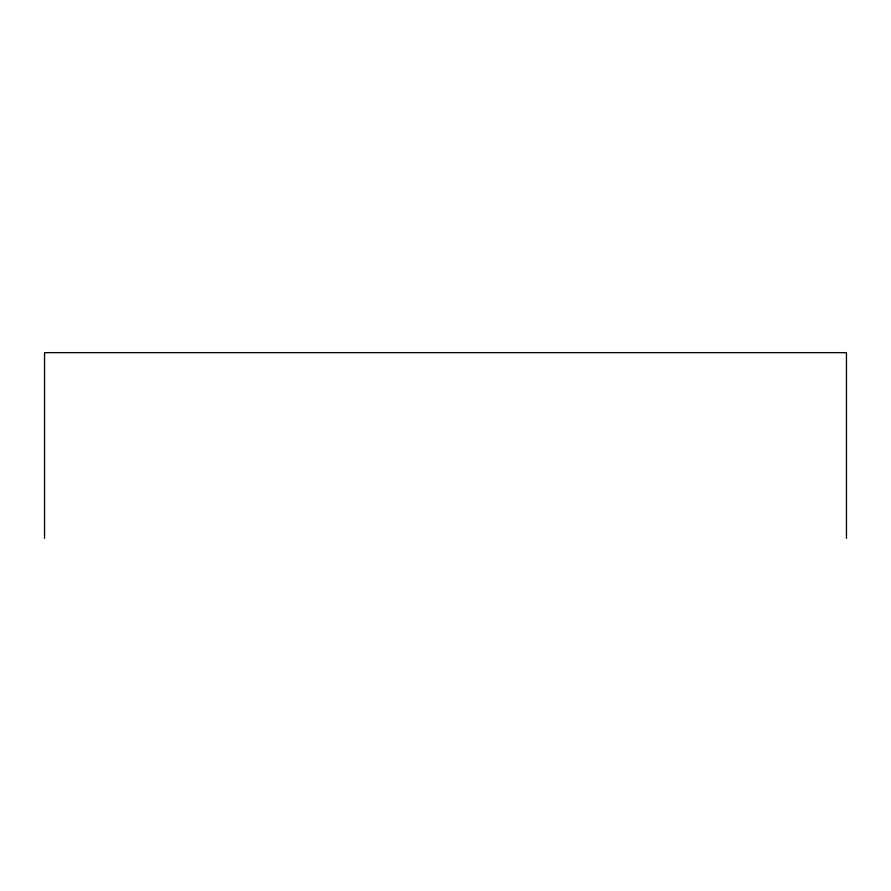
<?xml version="1.0" encoding="UTF-8"?>
<svg xmlns="http://www.w3.org/2000/svg" width="891" height="891" viewBox="0 0 891 891"><rect width="100%" height="100%" fill="white"/><g stroke="black" fill="none" stroke-linecap="round" stroke-linejoin="round"><path stroke-width="1.34" d="M846.45 538.353L846.45 352.647L44.55 352.647L44.55 538.353"/></g></svg>
